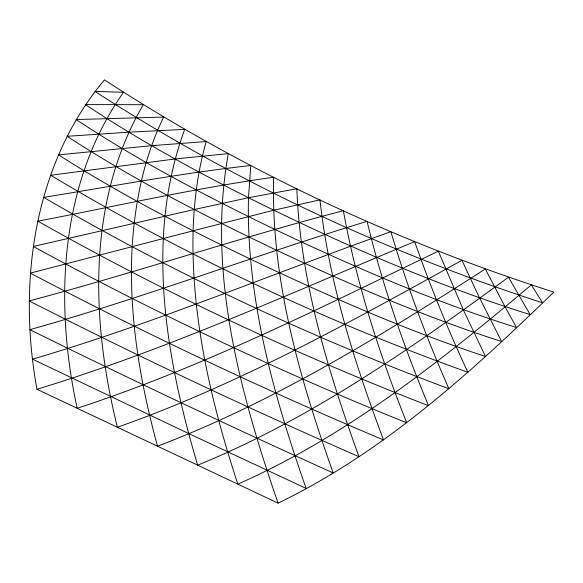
<?xml version="1.0" encoding="UTF-8"?>
<svg xmlns="http://www.w3.org/2000/svg" width="583" height="583" viewBox="0 0 583 583"><rect width="100%" height="100%" fill="white"/><g stroke="black" fill="none" stroke-linecap="round" stroke-linejoin="round"><path stroke-width="0.87" d="M278.062 503.136C383.446 452.262 470.605 372.807 553.85 292.112C395.711 241.435 243.658 170.542 104.459 79.864C33.493 164.297 17.519 283.396 36.962 389.269L278.062 503.136C239.693 391.871 206.987 271.889 228.303 153.621L175.031 158.97L50.75 175.257C182.727 254.494 323.018 320.293 467.887 372.275C447.933 329.665 430.232 286.02 414.651 241.632C289.802 293.453 166.556 349.829 36.962 389.269M193.082 230.802C191.064 317.225 211.024 402.503 237.828 484.13C346.972 435.953 440.733 361.147 531.346 284.912L542.525 302.781C385.232 251.871 233.783 181.262 94.934 91.385L123.516 92.296C59.393 183.069 54.095 302.766 77.196 408.268C202.33 367.348 319.965 307.948 438.358 251.186L463.208 309.602L485.457 356.483C404.901 329.934 327.194 295.545 250.632 259.224C185.03 227.516 120.025 194.197 58.599 154.881L151.595 145.67L206.251 141.56C197.819 170.542 194.132 200.698 193.082 230.802L30.338 273.121C145.553 333.84 263.48 389.48 383.541 439.939C354.398 362.407 328.965 282.529 320.001 199.86L273.755 210.23L193.082 230.802M248.475 197.724C246.157 297.505 273.412 395.063 306.119 488.416L188.52 433.482L32.495 359.179C154.313 323.412 271.387 274.097 390.872 231.684C406.752 285.24 426.377 337.644 448.91 388.744C308.822 336.646 172.845 272.757 43.761 197.389C112.672 186.196 181.357 173.173 250.785 165.521L248.475 197.724C339.539 242.98 432.965 284.212 530.122 314.616L508.485 277.195C410.687 348.802 310.564 419.148 197.644 465.154C165.718 357.51 144.803 237.82 184.694 129.368L128.799 132.181L67.118 136.305C133.791 179.797 204.881 216.001 276.641 250.26C349.975 284.562 424.468 316.868 501.657 341.536L479.488 297.811L461.94 260.31C350.245 322.151 238.214 384.678 117.38 427.244C91.167 321.561 86.59 201.66 143.272 104.707L85.439 104.59C137.559 139.359 192.579 169.522 248.475 197.724L296.82 188.732C300.347 281.05 327.784 370.424 358.982 456.7C247.535 408.049 137.508 356.111 29.15 300.923C134.513 273.048 237.871 238.061 343.365 210.711C356.395 283.549 379.54 354.165 406.737 422.843C279.024 371.327 154.174 312.481 33.304 246.471L194.226 209.516L248.475 197.724M273.653 177.232C270.774 278.834 299.575 378.046 333.141 472.908C231.225 426.938 130.111 379.183 29.864 329.672C143.622 297.796 254.115 255.653 367.093 221.365C382.178 284.446 403.589 345.857 428.527 405.688C294.145 353.684 163.298 292.098 37.866 221.176C116.374 206.134 194.438 188.316 273.653 177.232M132.137 246.915C128.471 314.237 139.862 381.428 157.512 446.199C274.214 401.869 380.626 335.968 485.333 268.989L504.907 306.549L516.523 327.551C433.468 301.462 353.436 266.708 274.87 229.418C206.703 196.442 139.33 161.374 76.111 119.544L163.685 117.074C143.906 157.439 134.957 202.286 132.137 246.915"/></g></svg>
